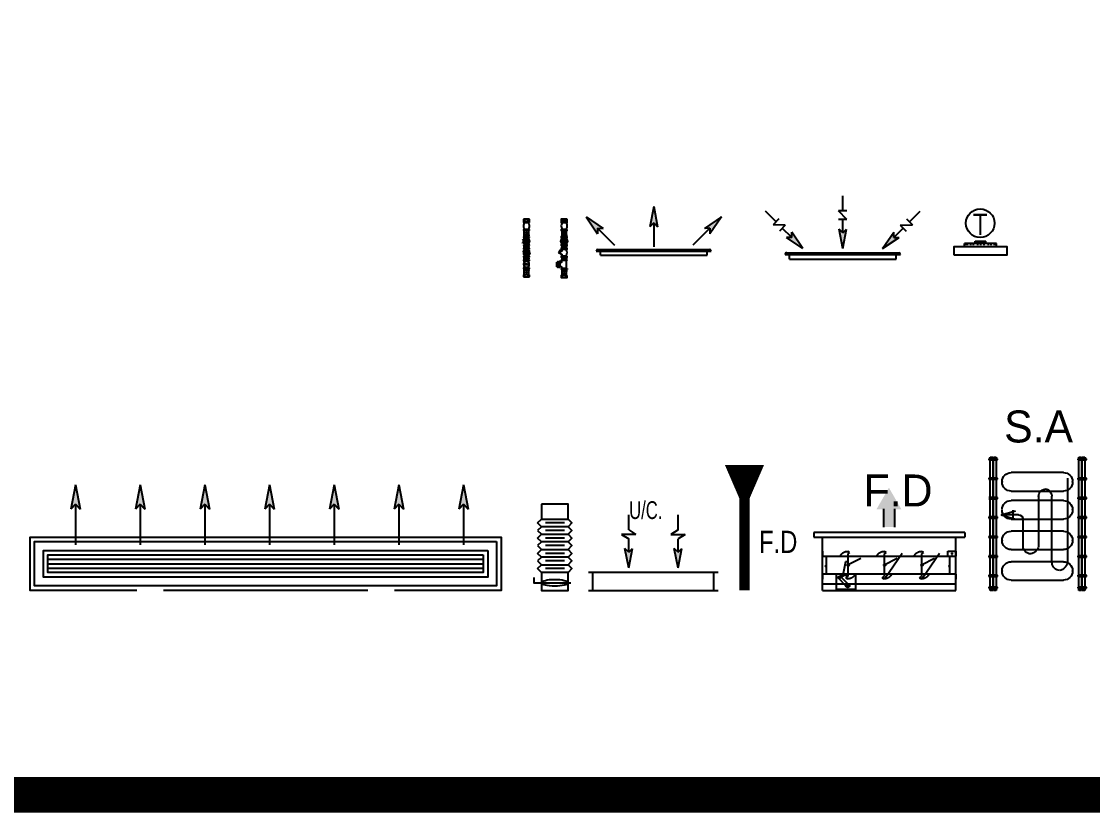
# Model space of a CAD drawing. Header units: millimetres. Extents: x -21221 to 1625077, y -149981 to 356550.
# Drawn here: x 266107 to 272136, y 124224 to 128678 of the extents above; entities that cross this region are included whole.
import ezdxf
from ezdxf.enums import TextEntityAlignment as Align

# ---------------------------------------------------------------- set-up
doc = ezdxf.new("R2010")
doc.units = ezdxf.units.MM
doc.header["$LTSCALE"] = 1000
doc.header["$MEASUREMENT"] = 0
for name, pattern in [('AC & HV-01-3rd. Basement plan$0$CENTER2', [1.125, 0.75, -0.125, 0.125, -0.125]), ('AC & HV-01-3rd. Basement plan$0$CENTERX2', [4, 2.5, -0.5, 0.5, -0.5]), ('AC & HV-01-3rd. Basement plan$0$HIDDEN2', [0.1875, 0.125, -0.0625]), ('HIDDEN', [0.375, 0.25, -0.125]), ('HIDDEN2', [0.1875, 0.125, -0.0625])]:
    doc.linetypes.add(name, pattern=pattern)
doc.layers.get('0').update_dxf_attribs({"linetype": 'CONTINUOUS'})
for name, color, linetype in [('1-EX-DUCT', 1, 'CONTINUOUS'), ('12- EQUIPMENT HVAC', 12, 'CONTINUOUS'), ('12- S. R.  DIFFUSER-GRILLES', 12, 'CONTINUOUS'), ('12-RETURN-PIPE', 12, 'CONTINUOUS'), ('3-SUPPLY-DUCT', 3, 'CONTINUOUS'), ('40-REFERENCE-DRAWINGS-0-35', 40, 'CONTINUOUS'), ('9-INSULATION', 9, 'CONTINUOUS'), ('AC & HV-01-3rd. Basement plan$0$smoke', 1, 'AC & HV-01-3rd. Basement plan$0$CENTERX2')]:
    doc.layers.add(name, color=color, linetype=linetype)
doc.styles.add('AC & HV-05-TYPICAL FLOOR PLAN$0$TEXT-P', font='stencil.shx', dxfattribs={"height": 0.3})
doc.styles.add('STENCIL', font='stencil.shx')
doc.styles.add('style2', font='stencil.shx')

# ---------------------------------------------------------------- blocks, each defined once
blk = doc.blocks.new('cr')
at = {"layer": '12- EQUIPMENT HVAC', "color": 12}
for p, q in [((-90, 45), (-90, 62.3)), ((90, 62.3), (-90, 62.3)), ((-88.3, 62.3), (-88.3, 53.2)), ((-85.9, 62.3), (-85.9, 53.2)), ((-82.9, 62.3), (-82.9, 53.2)), ((-76, 62.3), (-76, 53.2)), ((-57.1, 62.3), (-57.1, 53.2)), ((-41.6, 62.3), (-41.6, 53.2)), ((-30, 62.3), (-30, 76.3)), ((-30, 76.3), (30, 76.3)), ((-17.4, 62.3), (-17.4, 53.2)), ((0, 62.3), (0, 53.2)), ((17.4, 62.3), (17.4, 53.2)), ((30, 62.3), (30, 76.3)), ((41.6, 62.3), (41.6, 53.2)), ((57.1, 62.3), (57.1, 53.2)), ((76, 62.3), (76, 53.2)), ((82.9, 62.3), (82.9, 53.2)), ((85.9, 62.3), (85.9, 53.2)), ((88.3, 62.3), (88.3, 53.2)), ((90, 45), (90, 62.3))]:
    blk.add_line(p, q, dxfattribs=at)
blk.add_lwpolyline([(-150, 0), (150, 0), (150, 45), (-150, 45)], close=True, dxfattribs=at)
blk.add_circle((-2.4, 177.3), 80.4, dxfattribs=at)
at = {"layer": '12- EQUIPMENT HVAC', "color": 4, "style": 'STENCIL', "width": 0.85}
blk.add_text('T', height=120, rotation=0.00321, dxfattribs=at).set_placement((-43.4, 111.1))
blk = doc.blocks.new('S.G')
at = {"layer": '12- S. R.  DIFFUSER-GRILLES'}
for points in [[(0, 360.7), (23.6, 237.4), (0, 261.7), (-23.6, 237.4)], [(-412.8, 298.7), (-308.9, 228.2), (-342.8, 228.7), (-342.3, 194.9)], [(412.8, 298.7), (308.9, 228.2), (342.8, 228.7), (342.3, 194.9)]]:
    blk.add_hatch(color=13, dxfattribs=at).paths.add_polyline_path(points)
at = {"layer": '12- S. R.  DIFFUSER-GRILLES', "color": 13}
for p, q in [((0, 360.7), (-23.6, 237.4)), ((0, 360.7), (23.6, 237.4)), ((-412.8, 298.7), (-308.9, 228.2)), ((-412.8, 298.7), (-342.3, 194.9)), ((0, 261.7), (-23.6, 237.4)), ((0, 261.7), (0, 115.3)), ((0, 261.7), (23.6, 237.4)), ((412.8, 298.7), (308.9, 228.2)), ((412.8, 298.7), (342.3, 194.9)), ((-342.8, 228.7), (-239.3, 125.2)), ((-342.8, 228.7), (-308.9, 228.2)), ((-342.8, 228.7), (-342.3, 194.9)), ((342.8, 228.7), (239.3, 125.2)), ((342.8, 228.7), (308.9, 228.2)), ((342.8, 228.7), (342.3, 194.9))]:
    blk.add_line(p, q, dxfattribs=at)
at = {"layer": '12- S. R.  DIFFUSER-GRILLES'}
for p, q in [((-350, 90), (350, 90)), ((-350, 90), (-350, 90)), ((-340, 100), (340, 100)), ((-325, 65), (-325, 90)), ((325, 65), (325, 90)), ((350, 90), (350, 90)), ((-325, 65), (325, 65))]:
    blk.add_line(p, q, dxfattribs=at)
for centre, start, end in [((-340, 90), 90, 180), ((340, 90), 360, 90)]:
    blk.add_arc(centre, 10, start, end, dxfattribs=at)
blk = doc.blocks.new('R.G 24')
at = {"layer": '12- S. R.  DIFFUSER-GRILLES'}
for points in [[(0.0587, 0.2246), (0.1214, 0.3169), (0.1209, 0.2868), (0.151, 0.2873)], [(0.0587, 0), (0.1683, 0.021), (0.1467, 0), (0.1683, -0.021)], [(0.0587, -0.2246), (0.1214, -0.3169), (0.1209, -0.2868), (0.151, -0.2873)]]:
    blk.add_hatch(color=13, dxfattribs=at).paths.add_polyline_path(points)
at = {"layer": '12- S. R.  DIFFUSER-GRILLES', "color": 13}
for p, q in [((0.2097, 0.3755), (0.2692, 0.4351)), ((0.1908, 0.3237), (0.1932, 0.3921)), ((0.2262, 0.359), (0.1932, 0.3921)), ((0.0587, 0.2246), (0.1214, 0.3169)), ((0.1209, 0.2868), (0.1743, 0.3402)), ((0.1209, 0.2868), (0.1214, 0.3169)), ((0.1908, 0.3237), (0.1578, 0.3567)), ((0.0587, 0.2246), (0.151, 0.2873)), ((0.1209, 0.2868), (0.151, 0.2873)), ((0.0587, 0), (0.1683, 0.021)), ((0.0587, 0), (0.1683, -0.021)), ((0.1467, 0), (0.1683, 0.021)), ((0.1467, 0), (0.2222, 0)), ((0.1467, 0), (0.1683, -0.021)), ((0.2222, -0.0233), (0.2222, 0.0233)), ((0.2222, -0.0233), (0.2722, 0.0233)), ((0.2722, -0.0233), (0.2722, 0.0233)), ((0.2722, 0), (0.3564, 0)), ((0.0587, -0.2246), (0.1214, -0.3169)), ((0.0587, -0.2246), (0.151, -0.2873)), ((0.1209, -0.2868), (0.1743, -0.3402)), ((0.1209, -0.2868), (0.1214, -0.3169)), ((0.1209, -0.2868), (0.151, -0.2873)), ((0.1908, -0.3237), (0.1578, -0.3567)), ((0.1908, -0.3237), (0.1932, -0.3921)), ((0.2262, -0.359), (0.1932, -0.3921)), ((0.2097, -0.3755), (0.2692, -0.4351))]:
    blk.add_line(p, q, dxfattribs=at)
at = {"layer": '12- S. R.  DIFFUSER-GRILLES'}
for p, q in [((0.025, 0.325), (0.025, -0.325)), ((0.025, 0.325), (0.025, 0.325)), ((0.035, 0.315), (0.035, -0.315)), ((0, 0.3), (0, -0.3)), ((0.025, -0.325), (0.025, -0.325))]:
    blk.add_line(p, q, dxfattribs=at)
at = {"layer": '12- S. R.  DIFFUSER-GRILLES', "ltscale": 6}
for p, q in [((0, 0.3), (0.025, 0.3)), ((0, -0.3), (0.025, -0.3))]:
    blk.add_line(p, q, dxfattribs=at)
at = {"layer": '12- S. R.  DIFFUSER-GRILLES'}
for centre, start, end in [((0.025, 0.315), 360, 90), ((0.025, -0.315), 270, 360)]:
    blk.add_arc(centre, 0.01, start, end, dxfattribs=at)
blk = doc.blocks.new('ho1')
for p, q in [((-38, 0), (-38, -75)), ((-29, 30), (-29, 0)), ((29, 30), (29, 0)), ((37, 0), (37, -75)), ((-52, -105), (53, -105)), ((-52, -120), (-52, -105)), ((-52, -120), (53, -120)), ((-38, -90), (-38, -105)), ((-37, -120, 600905), (-37, -255, 602441)), ((-31, -75), (-31, -90)), ((0, -75), (0, -90)), ((31, -75), (31, -90)), ((37, -90), (37, -105)), ((38, -135, 602291), (38, -120, 602441)), ((52, -150), (53, -150)), ((53, -120), (53, -105)), ((53, -150), (68, -150)), ((53, -150, 602291), (68, -150, -150)), ((68, -135), (68, -240)), ((68, -135), (83, -135)), ((83, -135), (83, -240)), ((98, -150), (83, -150)), ((113, -156), (98, -156)), ((128, -150), (113, -150)), ((128, -150), (128, -225)), ((-52, -255), (53, -255)), ((-52, -255), (-52, -270)), ((-52, -270), (53, -270)), ((-38, -270), (-38, -285)), ((-38, -300), (-38, -315)), ((-38, -330), (-38, -347)), ((-31, -285), (-31, -300)), ((0, -285), (0, -300)), ((31, -285), (31, -300)), ((37, -270), (37, -285)), ((37, -300), (37, -315)), ((37, -330), (37, -354)), ((38, -240, 602291), (38, -255, 602441)), ((40, -360), (83, -384)), ((52, -225), (53, -225)), ((53, -225, 602291), (68, -225, -150)), ((53, -225), (68, -225)), ((53, -255), (53, -270)), ((68, -240), (83, -240)), ((98, -225), (83, -225)), ((113, -187), (98, -187)), ((113, -219), (98, -219)), ((128, -225), (113, -225)), ((-38, -433), (-38, -450)), ((-38, -465), (-38, -480)), ((-38, -495), (-38, -510)), ((-38, -532), (-38, -525)), ((-31, -480), (-31, -495)), ((0, -480), (0, -495)), ((31, -480), (31, -495)), ((37, -420), (37, -450)), ((37, -465), (37, -480)), ((37, -495), (37, -510)), ((37, -532), (37, -525)), ((37, -532), (37, -525)), ((46, -415), (60, -423)), ((57, -428), (86, -379)), ((57, -428), (67, -434)), ((67, -434), (96, -385)), ((86, -379), (96, -385)), ((-38, -638), (-38, -645)), ((-38, -660), (-38, -675)), ((-38, -690), (-38, -765)), ((-15, -575), (-37, -555)), ((-15, -594), (-37, -615)), ((-10, -570), (-32, -549)), ((-10, -600), (-32, -620)), ((-31, -675), (-31, -690)), ((0, -675), (0, -690)), ((10, -570), (32, -549)), ((10, -600), (32, -620)), ((15, -575), (37, -555)), ((15, -594), (37, -615)), ((31, -675), (31, -690)), ((37, -638), (37, -645)), ((37, -660), (37, -675)), ((37, -690), (37, -765)), ((-38, -780), (-38, -790)), ((-38, -890), (-38, -900)), ((37, -780), (37, -790)), ((37, -890), (37, -900)), ((-38, -925), (-38, -915)), ((-29, -925), (-29, -955)), ((29, -925), (29, -955)), ((37, -925), (37, -915))]:
    blk.add_line(p, q)
for points in [[(-52, 0), (52, 0), (52, 30), (-52, 30)], [(-44, -90), (43, -90), (43, -75), (-44, -75)], [(98, -144), (98, -231), (113, -231), (113, -144)], [(-52, -330), (52, -330), (52, -315), (-52, -315)], [(-44, -300), (43, -300), (43, -285), (-44, -285)], [(-52, -465), (52, -465), (52, -450), (-52, -450)], [(-52, -525), (52, -525), (52, -510), (-52, -510)], [(-44, -495), (43, -495), (43, -480), (-44, -480)], [(-52, -660), (52, -660), (52, -645), (-52, -645)], [(-44, -690), (43, -690), (43, -675), (-44, -675)], [(-52, -780), (52, -780), (52, -765), (-52, -765)], [(-52, -915), (52, -915), (52, -900), (-52, -900)], [(-52, -955), (52, -955), (52, -925), (-52, -925)]]:
    blk.add_lwpolyline(points, close=True)
for centre, radius in [((0, -38), 9.62), ((0, -38), 6.62), ((0, -585), 55.3), ((0, -585), 10.5), ((0, -727), 9.62), ((0, -727), 6.62)]:
    blk.add_circle(centre, radius)
for centre, radius, start, end in [((53, -135), 15, 180, 270), ((47, -390), 95.1, 153.1536, 206.8464), ((43, -354), 6, 180, 240), ((53, -240), 15, 90, 180), ((50, -585), 103, 148.8414, 211.1586), ((0, -585), 47.7, 48.0486, 131.9308), ((43, -420), 6, 60, 180), ((-50, -585), 103, 328.8414, 31.1586), ((0, -585), 47.7, 141.0572, 218.9284), ((0, -585), 47.7, 228.0692, 311.9308), ((0, -585), 18.1, 148.6054, 211.3946), ((0, -585), 18.1, 55.603, 124.397), ((0, -585), 18.1, 235.603, 304.397), ((0, -585), 18.1, 328.6054, 31.3946), ((0, -585), 47.7, 321.0488, 38.9284), ((52, -840), 103, 150.8064, 209.1936), ((-52, -840), 103, 330.8064, 29.1936)]:
    blk.add_arc(centre, radius, start, end)
blk = doc.blocks.new('ho2')
at = {"linetype": 'HIDDEN2'}
for p, q in [((-29, 0), (-29, -30)), ((29, 0), (29, -30)), ((-38, -30), (-38, -105)), ((-38, -120), (-38, -135)), ((-38, -150), (-38, -167)), ((-31, -105), (-31, -120)), ((0, -105), (0, -120)), ((31, -105), (31, -120)), ((38, -30), (38, -105)), ((38, -120), (38, -135)), ((38, -150), (38, -167)), ((-38, -253), (-38, -270)), ((-38, -285), (-38, -300)), ((-38, -315), (-38, -330)), ((-38, -352), (-38, -345)), ((-31, -300), (-31, -315)), ((0, -300), (0, -315)), ((31, -300), (31, -315)), ((38, -253), (38, -270)), ((38, -285), (38, -300)), ((38, -315), (38, -330)), ((38, -352), (38, -345)), ((38, -352), (38, -345)), ((-38, -458), (-38, -465)), ((-38, -480), (-38, -495)), ((-38, -510), (-38, -525)), ((-38, -549), (-38, -540)), ((-15, -396), (-37, -375)), ((-15, -414), (-37, -435)), ((-10, -390), (-32, -370)), ((-10, -420), (-32, -440)), ((-31, -495), (-31, -510)), ((0, -495), (0, -510)), ((10, -390), (32, -369)), ((10, -420), (32, -440)), ((15, -396), (37, -375)), ((15, -414), (37, -435)), ((31, -495), (31, -510)), ((38, -458), (38, -465)), ((38, -480), (38, -495)), ((38, -510), (38, -525)), ((38, -550), (38, -540)), ((-38, -651), (-38, -660)), ((-38, -675), (-38, -690)), ((-38, -705), (-38, -780)), ((-14, -592), (-33, -573)), ((-14, -608), (-33, -626)), ((-31, -690), (-31, -705)), ((-9, -587), (-28, -569)), ((-9, -613), (-28, -631)), ((0, -690), (0, -705)), ((9, -587), (28, -569)), ((9, -613), (28, -631)), ((14, -592), (33, -574)), ((14, -608), (33, -627)), ((31, -690), (31, -705)), ((38, -651), (38, -660)), ((38, -675), (38, -690)), ((38, -705), (38, -780)), ((-38, -795), (-38, -805)), ((38, -795), (38, -805)), ((-38, -905), (-38, -915)), ((-38, -940), (-38, -930)), ((-29, -940), (-29, -970)), ((29, -940), (29, -970)), ((38, -905), (38, -915)), ((38, -940), (38, -930))]:
    blk.add_line(p, q, dxfattribs=at)
for points in [[(-52, -30), (52, -30), (52, 0), (-52, 0)], [(-52, -150), (52, -150), (52, -135), (-52, -135)], [(-43, -120), (44, -120), (44, -105), (-43, -105)], [(-52, -285), (52, -285), (52, -270), (-52, -270)], [(-52, -345), (52, -345), (52, -330), (-52, -330)], [(-43, -315), (44, -315), (44, -300), (-43, -300)], [(-52, -480), (52, -480), (52, -465), (-52, -465)], [(-52, -540), (52, -540), (52, -525), (-52, -525)], [(-43, -510), (44, -510), (44, -495), (-43, -495)], [(-52, -675), (52, -675), (52, -660), (-52, -660)], [(-43, -705), (44, -705), (44, -690), (-43, -690)], [(65, -578), (49, -582), (47, -573), (63, -569)], [(66, -619), (50, -615), (48, -624), (63, -628)], [(-52, -795), (52, -795), (52, -780), (-52, -780)], [(-52, -930), (52, -930), (52, -915), (-52, -915)], [(-52, -970), (52, -970), (52, -940), (-52, -940)]]:
    blk.add_lwpolyline(points, close=True, dxfattribs=at)
blk.add_lwpolyline([(-21, -157), (21, -157, -0.414214), (28, -164), (28, -256, -0.414214), (21, -262), (-21, -262, -0.414214), (-28, -256), (-28, -164, -0.414214)], format="xyb", close=True, dxfattribs=at)
for centre, radius in [((0, -68), 9.62), ((0, -68), 6.62), ((0, -405), 55.3), ((0, -210), 9.97), ((0, -210), 9.17), ((0, -405), 10.5), ((0, -600), 48.8), ((0, -600), 9.29), ((0, -742), 9.62), ((0, -742), 6.62)]:
    blk.add_circle(centre, radius, dxfattribs=at)
for centre, radius, start, end in [((47, -210), 95.1, 153.1536, 206.8464), ((-47, -210), 95.1, 333.1486, 26.8514), ((50, -405), 103, 148.8414, 211.1586), ((0, -405), 47.7, 48.0486, 131.9308), ((-50, -405), 103, 328.8414, 31.1586), ((0, -405), 47.7, 141.0572, 218.9284), ((0, -405), 47.7, 228.0692, 311.9308), ((0, -405), 18.1, 148.6054, 211.3946), ((0, -405), 18.1, 55.603, 124.397), ((0, -405), 18.1, 235.603, 304.397), ((0, -405), 18.1, 328.6054, 31.3946), ((0, -405), 47.7, 321.0488, 38.9284), ((53, -600), 104, 150.6653, 209.3347), ((0, -600), 42.1, 141.0488, 218.9284), ((0, -600), 42.1, 48.0692, 131.9308), ((0, -600), 42.1, 228.0486, 311.9308), ((0, -600), 16, 148.6054, 211.3946), ((0, -600), 16, 55.603, 124.397), ((0, -600), 16, 235.603, 304.397), ((0, -600), 16, 328.6054, 31.3946), ((0, -600), 42.1, 321.0572, 38.9284), ((-51, -601), 102, 330.6414, 346.8536), ((-58, -602), 109, 15.7655, 29.1789), ((-67, -601), 118, 352.953, 9.3742), ((52, -855), 103, 150.8064, 209.1936), ((-52, -855), 103, 330.8064, 29.1936)]:
    blk.add_arc(centre, radius, start, end, dxfattribs=at)
blk = doc.blocks.new('AC & HV-05-TYPICAL FLOOR PLAN$0$SA')
for p, q in [((-831, 0), (831, 0)), ((-805, 15), (-805, -94)), ((-791, 15), (-805, 15)), ((-791, -94), (-791, 15)), ((-657, 15), (-657, -94)), ((-643, 15), (-657, 15)), ((-643, -94), (-643, 15)), ((-415, 15), (-415, -94)), ((-400, 15), (-415, 15)), ((-400, -94), (-400, 15)), ((-172, 15), (-172, -94)), ((-158, 15), (-172, 15)), ((-158, -94), (-158, 15)), ((70, 15), (70, -94)), ((85, 15), (70, 15)), ((85, -94), (85, 15)), ((313, 15), (313, -94)), ((327, -94), (327, 15)), ((555, 15), (555, -94)), ((570, 15), (555, 15)), ((570, -94), (570, 15)), ((797, 15), (797, -94)), ((812, 15), (797, 15)), ((812, -94), (812, 15)), ((831, 0), (831, -34)), ((-831, -34), (-831, 0)), ((831, -34), (-831, -34)), ((-831, -42), (831, -42)), ((-831, -76), (-831, -42)), ((831, -76), (-831, -76)), ((-805, -94), (-791, -94)), ((-657, -94), (-643, -94)), ((-415, -94), (-400, -94)), ((-172, -94), (-158, -94)), ((70, -94), (85, -94)), ((313, -94), (327, -94)), ((555, -94), (570, -94)), ((797, -94), (812, -94)), ((831, -42), (831, -76)), ((-586, -150), (-591, -150)), ((-831, -1109), (832, -1108)), ((-831, -1142), (-831, -1109)), ((832, -1142), (-831, -1142)), ((-831, -1150), (832, -1150)), ((-831, -1184), (-831, -1150)), ((832, -1184), (-831, -1184)), ((-805, -1094), (-805, -1203)), ((-791, -1094), (-805, -1094)), ((-805, -1203), (-791, -1203)), ((-791, -1203), (-791, -1094)), ((-657, -1094), (-657, -1203)), ((-643, -1094), (-657, -1094)), ((-657, -1203), (-643, -1203)), ((-643, -1203), (-643, -1094)), ((-415, -1094), (-415, -1203)), ((-400, -1094), (-415, -1094)), ((-415, -1203), (-400, -1203)), ((-400, -1203), (-400, -1094)), ((-172, -1094), (-172, -1203)), ((-158, -1094), (-172, -1094)), ((-172, -1203), (-158, -1203)), ((-158, -1203), (-158, -1094)), ((70, -1094), (70, -1203)), ((85, -1094), (70, -1094)), ((70, -1203), (85, -1203)), ((85, -1203), (85, -1094)), ((313, -1094), (313, -1203)), ((327, -1094), (313, -1094)), ((313, -1203), (327, -1203)), ((327, -1203), (327, -1094)), ((555, -1094), (555, -1203)), ((570, -1094), (555, -1094)), ((555, -1203), (570, -1203)), ((570, -1203), (570, -1094)), ((797, -1094), (797, -1203)), ((812, -1094), (797, -1094)), ((797, -1203), (812, -1203)), ((812, -1203), (812, -1094)), ((832, -1108), (832, -1142)), ((832, -1150), (832, -1184))]:
    blk.add_line(p, q)
at = {"color": 9}
for p, q in [((-704, -263), (-704, -917)), ((-473, -917), (-473, -263)), ((-322, -263), (-322, -917)), ((-205, -150), (-209, -150)), ((-91, -917), (-92, -263)), ((110, -138), (58, -317)), ((59, -263), (59, -917)), ((110, -138), (163, -317)), ((110, -356), (110, -138)), ((290, -917), (290, -263)), ((408, -263), (408, -917)), ((526, -150), (521, -150)), ((639, -917), (639, -263)), ((52, -290), (172, -290)), ((-282, -412), (54, -412)), ((343, -605), (-282, -605)), ((-489, -773), (343, -773)), ((-591, -1030), (-586, -1030)), ((570, -967), (-489, -967)), ((-209, -1030), (-204, -1030)), ((173, -1030), (177, -1030)), ((521, -1030), (526, -1030))]:
    blk.add_line(p, q, dxfattribs=at)
at = {"color": 9, "extrusion": (0, 0, -1)}
for centre, major_axis, start_param, end_param in [((-591, -263), (105, 41), 3.510166, 5.080962), ((-586, -263), (105, 41), 5.080962, 6.651758), ((-209, -263), (105, 41), 3.510166, 5.080962), ((-205, -263), (105, 41), 5.080962, 6.651758), ((172, -263), (105, 41), 3.510166, 5.080962), ((177, -263), (105, 41), 5.080962, 6.651758), ((521, -263), (105, 41), 3.510166, 5.080962), ((526, -263), (105, 41), 5.080962, 6.651758), ((54, -356), (52.7, 20.4), 0.368573, 1.939369), ((-280, -508), (89.3, 34.5), 3.497645, 5.054855), ((-247, -479), (123, 47), 2.207314, 3.280849), ((340, -701), (89.3, 34.5), 5.107069, 6.664279), ((-486, -869), (89.3, 34.5), 3.497645, 5.054855), ((339, -671), (95.2, 36.8), 0.67748, 1.900749), ((-591, -917), (105, 41), 1.939369, 3.510166), ((-586, -917), (105, 41), 0.368573, 1.939369), ((-454, -840), (123, 47), 2.207314, 3.280849), ((-209, -917), (105, 41), 1.939369, 3.510166), ((-205, -917), (105, 41), 0.368573, 1.939369), ((172, -917), (105, 41), 1.939369, 3.510166), ((177, -917), (105, 41), 0.368573, 1.939369), ((521, -917), (105, 41), 1.939369, 3.510166), ((526, -917), (105, 41), 0.368573, 1.939369)]:
    blk.add_ellipse(centre, major_axis=major_axis, ratio=1, start_param=start_param, end_param=end_param, dxfattribs=at)
blk = doc.blocks.new('FIRE DAMPER')
at = {"layer": 'AC & HV-01-3rd. Basement plan$0$smoke', "color": 12}
for p, q in [((-6332.4, 3125), (-6332.4, 2825)), ((-6332.4, 3125), (-5582.4, 3125)), ((-5582.4, 3089.9), (-6332.4, 3089.9)), ((-6200.8, 3099), (-6241.6, 3058.2)), ((-6200.8, 3099), (-6241.6, 3058.2)), ((-6189.7, 3087.9), (-6230.5, 3047.1)), ((-6189.7, 3087.9), (-6230.5, 3047.1)), ((-5582.4, 3125), (-5582.4, 2825)), ((-6332.4, 3032.3), (-6332.4, 3061.8)), ((-6332.4, 3032.3), (-6332.4, 3061.8)), ((-6332.4, 3032.3), (-5582.4, 3032.3)), ((-6332.4, 3032.3), (-5582.4, 3032.3)), ((-6312.7, 2933), (-6312.7, 3032.3)), ((-6312.7, 2933), (-6312.7, 3032.3)), ((-6207.1, 3033.7), (-6238, 3049.2)), ((-6207.1, 3033.7), (-6238, 3049.2)), ((-6206.1, 3037.7), (-6232.6, 3054.6)), ((-6206.1, 3037.7), (-6232.6, 3054.6)), ((-6203.2, 2964.7), (-6218.2, 3039)), ((-6218.2, 3039), (-6190.8, 3039)), ((-6203.2, 2964.7), (-6218.2, 3039)), ((-6218.2, 3039), (-6190.8, 3039)), ((-6201.6, 3053.5), (-6190.8, 3060)), ((-6201.6, 3053.5), (-6190.8, 3060)), ((-6201.6, 3053.5), (-6190.8, 3047)), ((-6201.6, 3053.5), (-6190.8, 3047)), ((-6190.8, 2989.1), (-6190.8, 3047)), ((-6190.8, 2989.1), (-6190.8, 3047)), ((-5996.3, 3053.5), (-5985.5, 3060)), ((-5996.3, 3053.5), (-5985.5, 3060)), ((-5996.3, 3053.5), (-5985.5, 3047)), ((-5996.3, 3053.5), (-5985.5, 3047)), ((-5985.5, 2989.1), (-5985.5, 3047)), ((-5985.5, 2989.1), (-5985.5, 3047)), ((-5884, 2917.7), (-5981.7, 3059.1)), ((-5884, 2917.7), (-5981.7, 3059.1)), ((-5786.1, 3053.5), (-5775.3, 3060)), ((-5786.1, 3053.5), (-5775.3, 3060)), ((-5786.1, 3053.5), (-5775.3, 3047)), ((-5786.1, 3053.5), (-5775.3, 3047)), ((-5775.3, 2989.1), (-5775.3, 3047)), ((-5775.3, 2989.1), (-5775.3, 3047)), ((-5673.9, 2917.7), (-5771.6, 3059.1)), ((-5673.9, 2917.7), (-5771.6, 3059.1)), ((-5617, 2933), (-5617, 3032.3)), ((-5617, 2933), (-5617, 3032.3)), ((-5582.4, 3032.8), (-5582.4, 3061.8)), ((-5582.4, 3032.8), (-5582.4, 3061.8)), ((-6312.7, 2994), (-6317.5, 2989.4)), ((-6312.7, 2994), (-6317.5, 2989.4)), ((-6317.5, 2989.4), (-6312.7, 2983.5)), ((-6317.5, 2989.4), (-6312.7, 2983.5)), ((-6190.8, 2964.7), (-6203.2, 2964.7)), ((-6190.8, 2964.7), (-6203.2, 2964.7)), ((-6191.2, 2981.1), (-6117.8, 2943.4)), ((-6191.2, 2981.1), (-6117.8, 2943.4)), ((-6179.9, 2982.6), (-6190.8, 2989.1)), ((-6179.9, 2982.6), (-6190.8, 2989.1)), ((-6179.9, 2982.6), (-6190.8, 2976.2)), ((-6179.9, 2982.6), (-6190.8, 2976.2)), ((-6190.8, 2918.3), (-6190.8, 2976.2)), ((-6190.8, 2918.3), (-6190.8, 2976.2)), ((-5985.8, 2981.1), (-5912.5, 2943.4)), ((-5985.8, 2981.1), (-5912.5, 2943.4)), ((-5974.6, 2982.6), (-5985.5, 2989.1)), ((-5974.6, 2982.6), (-5985.5, 2989.1)), ((-5974.6, 2982.6), (-5985.5, 2976.2)), ((-5974.6, 2982.6), (-5985.5, 2976.2)), ((-5985.5, 2918.3), (-5985.5, 2976.2)), ((-5985.5, 2918.3), (-5985.5, 2976.2)), ((-5775.7, 2981.1), (-5702.3, 2943.4)), ((-5775.7, 2981.1), (-5702.3, 2943.4)), ((-5764.4, 2982.6), (-5775.3, 2989.1)), ((-5764.4, 2982.6), (-5775.3, 2989.1)), ((-5764.4, 2982.6), (-5775.3, 2976.2)), ((-5764.4, 2982.6), (-5775.3, 2976.2)), ((-5775.3, 2918.3), (-5775.3, 2976.2)), ((-5775.3, 2918.3), (-5775.3, 2976.2)), ((-5617, 2994), (-5621.9, 2989.4)), ((-5617, 2994), (-5621.9, 2989.4)), ((-5621.9, 2989.4), (-5617, 2983.5)), ((-5621.9, 2989.4), (-5617, 2983.5)), ((-6332.4, 2933), (-5582.4, 2933)), ((-6332.4, 2903.5), (-6332.4, 2933)), ((-6332.4, 2933), (-5582.4, 2933)), ((-6332.4, 2903.5), (-6332.4, 2933)), ((-6179.9, 2911.8), (-6190.8, 2918.3)), ((-6179.9, 2911.8), (-6190.8, 2918.3)), ((-6179.9, 2911.8), (-6190.8, 2905.3)), ((-6179.9, 2911.8), (-6190.8, 2905.3)), ((-5974.6, 2911.8), (-5985.5, 2918.3)), ((-5974.6, 2911.8), (-5985.5, 2918.3)), ((-5974.6, 2911.8), (-5985.5, 2905.3)), ((-5974.6, 2911.8), (-5985.5, 2905.3)), ((-5764.4, 2911.8), (-5775.3, 2918.3)), ((-5764.4, 2911.8), (-5775.3, 2918.3)), ((-5764.4, 2911.8), (-5775.3, 2905.3)), ((-5764.4, 2911.8), (-5775.3, 2905.3)), ((-5626.7, 2933), (-5626.7, 2903.9)), ((-5626.7, 2933), (-5626.7, 2903.9)), ((-5626.7, 2903.9), (-5582.4, 2903.9)), ((-5626.7, 2903.9), (-5582.4, 2903.9)), ((-5582.4, 2903.9), (-5582.4, 2933)), ((-5582.4, 2903.9), (-5582.4, 2933)), ((-6382.4, 2825), (-5532.4, 2825)), ((-6382.4, 2800), (-6382.4, 2825)), ((-5532.4, 2800), (-6382.4, 2800)), ((-5532.4, 2800), (-5532.4, 2825))]:
    blk.add_line(p, q, dxfattribs=at)
at = {"layer": 'AC & HV-01-3rd. Basement plan$0$smoke', "color": 13}
for p, q in [((-5986.8, 2768.2), (-5986.8, 2666.1)), ((-5986.8, 2767.8), (-5986.8, 2665.7)), ((-5928.1, 2666.1), (-5928.1, 2768.2)), ((-5928.1, 2665.7), (-5928.1, 2767.8))]:
    blk.add_line(p, q, dxfattribs=at)
at = {"layer": 'AC & HV-01-3rd. Basement plan$0$smoke', "color": 12, "linetype": 'AC & HV-01-3rd. Basement plan$0$CENTER2'}
for points in [[(-6147.3, 3119.3), (-6253.4, 3119.3), (-6253.4, 3032.3)], [(-6147.3, 3119.3), (-6253.4, 3119.3), (-6253.4, 3032.3)], [(-6147.3, 3032.3), (-6147.3, 3119.3)], [(-6147.3, 3032.3), (-6147.3, 3119.3)]]:
    blk.add_lwpolyline(points, dxfattribs=at)
at = {"layer": 'AC & HV-01-3rd. Basement plan$0$smoke', "color": 12}
for centre, radius in [((-6190.8, 3097.9), 4.34), ((-6190.8, 3097.9), 4.34), ((-6236, 3052.6), 3.95), ((-6236, 3052.6), 3.95), ((-6206.1, 3035.6), 2.13), ((-6206.1, 3035.6), 2.13), ((-6190.8, 2982.6), 4.34), ((-6190.8, 2982.6), 4.34), ((-5985.5, 2982.6), 4.34), ((-5985.5, 2982.6), 4.34), ((-5775.3, 2982.6), 4.34), ((-5775.3, 2982.6), 4.34), ((-5604.1, 2918.5), 3.46), ((-5604.1, 2918.5), 3.46)]:
    blk.add_circle(centre, radius, dxfattribs=at)
for centre, radius, start, end in [((-6190.8, 3097.9), 10.2, 275.1185, 174.8815), ((-6190.8, 3097.9), 10.2, 275.1185, 174.8815), ((-6236, 3052.6), 7.84, 135, 315), ((-6236, 3052.6), 7.84, 135, 315)]:
    blk.add_arc(centre, radius, start, end, dxfattribs=at)
at = {"layer": 'AC & HV-01-3rd. Basement plan$0$smoke', "color": 12, "linetype": 'AC & HV-01-3rd. Basement plan$0$HIDDEN2'}
for centre, start, end in [((-6189.5, 3015.7), 22.07615, 91.6676), ((-6189.5, 3015.7), 22.07615, 91.6676), ((-5984.2, 3015.7), 22.07615, 91.6676), ((-5984.2, 3015.7), 22.07615, 91.6676), ((-5774, 3015.7), 22.07615, 91.6676), ((-5774, 3015.7), 22.07615, 91.6676), ((-6192.1, 2949.6), 202.07615, 271.6676), ((-6192.1, 2949.6), 202.07615, 271.6676), ((-5986.7, 2949.6), 202.07615, 271.6676), ((-5986.7, 2949.6), 202.07615, 271.6676), ((-5776.6, 2949.6), 202.07615, 271.6676), ((-5776.6, 2949.6), 202.07615, 271.6676)]:
    blk.add_arc(centre, 44.3, start, end, dxfattribs=at)
at = {"layer": 'AC & HV-01-3rd. Basement plan$0$smoke', "color": 13}
for points in [[(-5928.1, 2768.2), (-5928.1, 2666.1), (-5986.8, 2768.2), (-5986.8, 2666.1)], [(-5928.1, 2767.8), (-5928.1, 2665.7), (-5986.8, 2767.8), (-5986.8, 2665.7)], [(-5888.6, 2668.7), (-5958.8, 2547.1), (-6029.1, 2668.7)]]:
    blk.add_solid(points, dxfattribs=at)
blk = doc.blocks.new('UC')
at = {"layer": '1-EX-DUCT'}
for points in [[(-138.9, -75.9), (-118, -185.5), (-138.9, -163.9), (-159.9, -185.5)], [(138.9, -75.9), (118, -185.5), (138.9, -163.9), (159.9, -185.5)]]:
    blk.add_hatch(color=13, dxfattribs=at).paths.add_polyline_path(points)
at = {"layer": '1-EX-DUCT', "color": 12}
for p, q in [((365, 50.9), (-365, 50.9)), ((-340, 50.9), (-340, -50.9)), ((340, 50.9), (340, -50.9)), ((365, -50.9), (-365, -50.9))]:
    blk.add_line(p, q, dxfattribs=at)
at = {"layer": '1-EX-DUCT', "color": 13}
for p, q in [((-138.9, -75.9), (-159.9, -185.5)), ((-138.9, -75.9), (-118, -185.5)), ((138.9, -75.9), (118, -185.5)), ((138.9, -75.9), (159.9, -185.5)), ((-138.9, -163.9), (-159.9, -185.5)), ((-138.9, -163.9), (-138.9, -239.4)), ((-138.9, -163.9), (-118, -185.5)), ((138.9, -163.9), (118, -185.5)), ((138.9, -163.9), (138.9, -239.4)), ((138.9, -163.9), (159.9, -185.5)), ((-178.9, -264.4), (-138.9, -239.4)), ((178.9, -264.4), (138.9, -239.4)), ((-98.9, -264.4), (-178.9, -264.4)), ((-138.9, -289.4), (-98.9, -264.4)), ((-138.9, -289.4), (-138.9, -373.6)), ((138.9, -289.4), (98.9, -264.4)), ((98.9, -264.4), (178.9, -264.4)), ((138.9, -289.4), (138.9, -373.6))]:
    blk.add_line(p, q, dxfattribs=at)
blk = doc.blocks.new('A$C1CD64C0B')
at = {"layer": '3-SUPPLY-DUCT', "color": 13, "linetype": 'HIDDEN'}
for p, q in [((0.054, 0.3369), (-0.0523, 0.3369)), ((0.054, 0.2954), (-0.0523, 0.2954)), ((0.054, 0.2512), (-0.0523, 0.2511)), ((0.054, 0.2097), (-0.0523, 0.2097)), ((0.054, 0.1654), (-0.0523, 0.1654)), ((0.054, 0.124), (-0.0523, 0.124)), ((0.054, 0.0797), (-0.0523, 0.0797))]:
    blk.add_line(p, q, dxfattribs=at)
at = {"layer": '3-SUPPLY-DUCT', "color": 12, "linetype": 'Continuous'}
for points in [[(-0.075, 0.4427), (-0.075, 0.359), (0.075, 0.359), (0.075, 0.4427)], [(-0.075, 0.059), (-0.075, -0.0426), (0.075, -0.0426), (0.075, 0.059)]]:
    blk.add_lwpolyline(points, close=True, dxfattribs=at)
for points in [[(-0.0968, 0.3373), (-0.075, 0.359), (0.075, 0.359), (0.0967, 0.3374), (0.075, 0.3161), (-0.075, 0.3161), (-0.0968, 0.3373)], [(-0.0968, 0.295), (-0.075, 0.2733), (0.075, 0.2733), (0.0967, 0.2949), (0.075, 0.3161), (-0.075, 0.3161), (-0.0968, 0.295)], [(-0.0968, 0.2516), (-0.075, 0.2733), (0.075, 0.2733), (0.0967, 0.2516), (0.075, 0.2304), (-0.075, 0.2304), (-0.0968, 0.2516)], [(-0.0968, 0.2092), (-0.075, 0.1876), (0.075, 0.1876), (0.0967, 0.2092), (0.075, 0.2304), (-0.075, 0.2304), (-0.0968, 0.2092)], [(-0.0968, 0.1659), (-0.075, 0.1876), (0.075, 0.1876), (0.0967, 0.1659), (0.075, 0.1447), (-0.075, 0.1447), (-0.0968, 0.1659)], [(-0.0968, 0.1235), (-0.075, 0.1019), (0.075, 0.1019), (0.0967, 0.1235), (0.075, 0.1447), (-0.075, 0.1447), (-0.0968, 0.1235)], [(-0.0968, 0.0802), (-0.075, 0.1019), (0.075, 0.1019), (0.0967, 0.0802), (0.075, 0.059), (-0.075, 0.059), (-0.0968, 0.0802)], [(-0.1173, 0.0305), (-0.1173, 0), (0.0914, 0)]]:
    blk.add_lwpolyline(points, dxfattribs=at)
blk.add_ellipse((0, 0), major_axis=(0.075, 0), ratio=0.257646, dxfattribs=at)
blk = doc.blocks.new('SSLD-2.5M')
for points in [[(0.5194, 1.0697), (0.3825, 1.0959), (0.4095, 1.0697), (0.3825, 1.0435)], [(0.5194, 0.7058), (0.3825, 0.6796), (0.4095, 0.7058), (0.3825, 0.732)], [(0.5194, 0.3418), (0.3825, 0.3156), (0.4095, 0.3418), (0.3825, 0.368)], [(0.5194, -0.0222), (0.3825, 0.004), (0.4095, -0.0222), (0.3825, -0.0484)], [(0.5194, -0.3861), (0.3825, -0.4123), (0.4095, -0.3861), (0.3825, -0.3599)], [(0.5194, -0.75), (0.3825, -0.7762), (0.4095, -0.75), (0.3825, -0.7238)], [(0.5194, -1.114), (0.3825, -1.0878), (0.4095, -1.114), (0.3825, -1.1402)]]:
    blk.add_hatch(color=13).paths.add_polyline_path(points)
at = {"color": 13, "linetype": 'HIDDEN'}
for p, q in [((0.05, 1.225), (0.05, -1.225)), ((0.075, 1.225), (0.075, -1.225)), ((0.1, 1.225), (0.1, -1.225))]:
    blk.add_line(p, q, dxfattribs=at)
at = {"color": 13}
for p, q in [((0.5194, 1.0697, -12.9378), (0.3825, 1.0959, -12.9378)), ((0.4095, 1.0697, -12.9378), (0.3825, 1.0959, -12.9378)), ((0.4095, 1.0697, -12.9378), (0.1809, 1.0697, -12.9378)), ((0.5194, 1.0697, -12.9378), (0.3825, 1.0435, -12.9378)), ((0.4095, 1.0697, -12.9378), (0.3825, 1.0435, -12.9378)), ((0.5194, 0.7058), (0.3825, 0.732)), ((0.4095, 0.7058), (0.3825, 0.732)), ((0.4095, 0.7058), (0.1809, 0.7058)), ((0.5194, 0.7058), (0.3825, 0.6796)), ((0.4095, 0.7058), (0.3825, 0.6796)), ((0.5194, 0.3418, -12.9378), (0.3825, 0.368, -12.9378)), ((0.4095, 0.3418, -12.9378), (0.3825, 0.368, -12.9378)), ((0.4095, 0.3418, -12.9378), (0.1809, 0.3418, -12.9378)), ((0.5194, 0.3418, -12.9378), (0.3825, 0.3156, -12.9378)), ((0.4095, 0.3418, -12.9378), (0.3825, 0.3156, -12.9378)), ((0.5194, -0.0222), (0.3825, 0.004)), ((0.4095, -0.0222), (0.3825, 0.004)), ((0.4095, -0.0222), (0.1809, -0.0222)), ((0.5194, -0.0222), (0.3825, -0.0484)), ((0.4095, -0.0222), (0.3825, -0.0484)), ((0.5194, -0.3861, -12.9378), (0.3825, -0.3599, -12.9378)), ((0.4095, -0.3861, -12.9378), (0.3825, -0.3599, -12.9378)), ((0.4095, -0.3861, -12.9378), (0.1809, -0.3861, -12.9378)), ((0.5194, -0.3861, -12.9378), (0.3825, -0.4123, -12.9378)), ((0.4095, -0.3861, -12.9378), (0.3825, -0.4123, -12.9378)), ((0.4095, -0.75), (0.1809, -0.75)), ((0.5194, -0.75), (0.3825, -0.7238)), ((0.4095, -0.75), (0.3825, -0.7238)), ((0.5194, -0.75), (0.3825, -0.7762)), ((0.4095, -0.75), (0.3825, -0.7762)), ((0.4095, -1.114, -12.9378), (0.1809, -1.114, -12.9378)), ((0.5194, -1.114, -12.9378), (0.3825, -1.0878, -12.9378)), ((0.4095, -1.114, -12.9378), (0.3825, -1.0878, -12.9378)), ((0.5194, -1.114, -12.9378), (0.3825, -1.1402, -12.9378)), ((0.4095, -1.114, -12.9378), (0.3825, -1.1402, -12.9378))]:
    blk.add_line(p, q, dxfattribs=at)
at = {"color": 12}
for points in [[(0.15, -1.25), (0, -1.25), (0, 1.25), (0.15, 1.25)], [(0.125, -1.225), (0.025, -1.225), (0.025, 1.225), (0.125, 1.225)]]:
    blk.add_lwpolyline(points, close=True, dxfattribs=at)
at = {"layer": '3-SUPPLY-DUCT', "color": 9}
for points in [[(-0.075, 0.725), (-0.075, 1.325), (0.225, 1.325), (0.225, -1.325), (-0.075, -1.325), (-0.075, -0.725)], [(-0.075, -0.575), (-0.075, 0.575)]]:
    blk.add_lwpolyline(points, dxfattribs=at)
at = {"layer": '3-SUPPLY-DUCT'}
blk.add_lwpolyline([(0.2, -1.3), (-0.05, -1.3), (-0.05, 1.3), (0.2, 1.3)], close=True, dxfattribs=at)

msp = doc.modelspace()

# ---------------------------------------------------------------- linework, layer by layer
at = {"layer": '12- EQUIPMENT HVAC', "color": 212, "const_width": 200}
msp.add_lwpolyline([(314609.5, 173022.5), (293564.5, 173022.5), (293564.5, 208160), (234848.5, 208160), (234848.5, 124323.5), (314609.5, 124323.5), (314609.5, 173022.5)], dxfattribs=at)
at = {"layer": '12- EQUIPMENT HVAC', "color": 12}
msp.add_lwpolyline([(270176.9, 126180.3, 220, 59.4, 0), (270176.9, 125994.4, 59.4, 59.4, 0), (270176.9, 125474.5, 59.4, 59.4, 0)], format="xyseb", dxfattribs=at)

# ---------------------------------------------------------------- block references
at = {"xscale": 0.9230769230634904, "yscale": 0.9230769230634904, "zscale": 0.9230769230769232}
msp.add_blockref('S.G', (269666, 127302), dxfattribs=at)
at = {"layer": '12- EQUIPMENT HVAC', "ltscale": 1000, "xscale": 0.4510082024484975, "yscale": 0.4510081926709973, "zscale": 0.4510082070845583, "rotation": 89.99279715532037}
msp.add_blockref('AC & HV-05-TYPICAL FLOOR PLAN$0$SA', (271559.1, 125849.5), dxfattribs=at)
at = {"layer": '12- EQUIPMENT HVAC', "color": 1, "xscale": 1000, "yscale": 1000, "zscale": 1000, "rotation": 90}
msp.add_blockref('SSLD-2.5M', (267481.7, 125549.5), dxfattribs=at)
at = {"layer": '12- EQUIPMENT HVAC', "xscale": -1, "rotation": 180}
msp.add_blockref('FIRE DAMPER', (276948.8, 128599.5), dxfattribs=at)
at = {"layer": '12- EQUIPMENT HVAC', "xscale": 1000, "yscale": 1000, "zscale": 1000}
msp.add_blockref('A$C1CD64C0B', (269109.1, 125517.1), dxfattribs=at)
at = {"layer": '12- EQUIPMENT HVAC', "rotation": 180}
msp.add_blockref('UC', (269664.1, 125525.4), dxfattribs=at)
at = {"layer": '12- S. R.  DIFFUSER-GRILLES', "xscale": 999.9999999997673, "yscale": 999.9999999998253, "zscale": 999.9999999998068, "rotation": 90}
msp.add_blockref('R.G 24', (270730, 127340.1), dxfattribs=at)
at = {"layer": '12-RETURN-PIPE', "linetype": 'Continuous', "xscale": 0.3333334447816014, "yscale": 0.3333334448398091, "zscale": 0.3333334448107052, "rotation": 180}
msp.add_blockref('ho2', (268949.9, 127240.6), dxfattribs=at)
at = {"layer": '40-REFERENCE-DRAWINGS-0-35', "linetype": 'Continuous', "xscale": 0.3333334450144321, "yscale": 0.3333334449562244, "zscale": 0.3333334449430792, "rotation": 180}
msp.add_blockref('ho1', (269162.5, 127246.5), dxfattribs=at)
at = {"layer": '9-INSULATION', "linetype": 'Continuous'}
msp.add_blockref('cr', (271506, 127364.5), dxfattribs=at)

# ---------------------------------------------------------------- texts
at = {"layer": '12- EQUIPMENT HVAC', "color": 4, "style": 'AC & HV-05-TYPICAL FLOOR PLAN$0$TEXT-P'}
for s, p in [('S.A', (271638.3, 126307.3)), ('F.D', (270847.6, 125947))]:
    msp.add_text(s, height=180, dxfattribs=at).set_placement(p)
at = {"layer": '12- EQUIPMENT HVAC', "color": 4, "style": 'style2', "width": 0.7}
msp.add_text('U/C.', height=100, dxfattribs=at).set_placement((269527.8, 125846.4), align=Align.BOTTOM_LEFT)
at = {"layer": '12- EQUIPMENT HVAC', "color": 4, "style": 'STENCIL', "width": 0.8}
msp.add_text('F.D', height=125, dxfattribs=at).set_placement((270366.9, 125747.8), align=Align.MIDDLE_CENTER)

doc.saveas('drawing.dxf')
